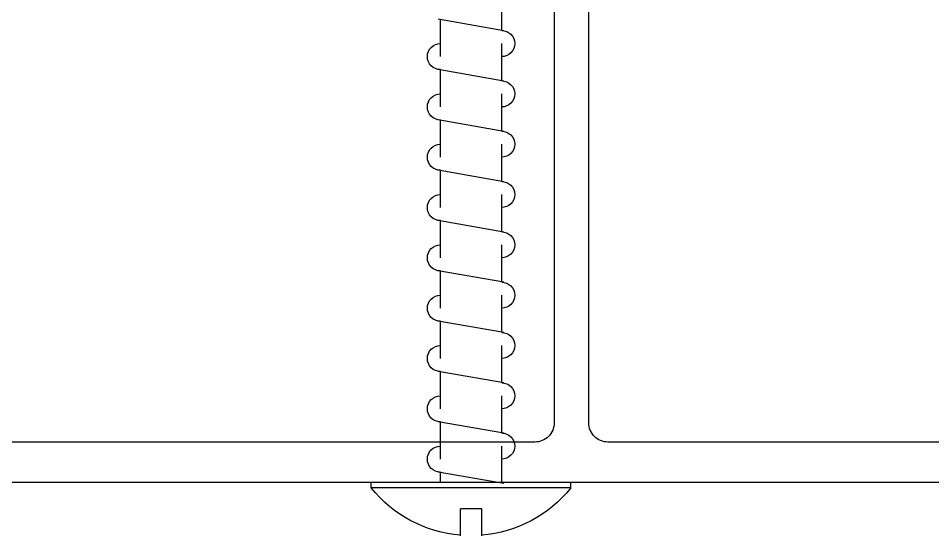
# Model space of a CAD drawing. Extents: x -26 to 91, y -47 to 75.
# Drawn here: x 13.896 to 15.374, y 65.746 to 66.582 of the extents above; entities that cross this region are included whole.
import ezdxf

# ---------------------------------------------------------------- set-up
doc = ezdxf.new("R2010")
doc.units = 0
doc.header["$MEASUREMENT"] = 0
doc.layers.get('0').update_dxf_attribs({"linetype": 'CONTINUOUS'})
doc.layers.add('FRAME', color=1, linetype='CONTINUOUS')

# ---------------------------------------------------------------- blocks, each defined once
blk = doc.blocks.new('3802 1 INCH SCREW ON STOP')
at = {"color": 7, "linetype": 'Continuous'}
for p, q in [((1.7028, 0.3967), (1.7028, 0.4566)), ((1.6991, 0.396), (1.8054, 0.4147)), ((1.8018, 0.3542), (1.8018, 0.4144)), ((1.7028, 0.3153), (1.7028, 0.3753)), ((1.6991, 0.3147), (1.8054, 0.3334)), ((1.8018, 0.2728), (1.8018, 0.3331)), ((1.7028, 0.234), (1.7028, 0.2939)), ((1.6991, 0.2333), (1.8054, 0.252)), ((1.8018, 0.1915), (1.8018, 0.2517)), ((1.7028, 0.1526), (1.7028, 0.2126)), ((1.6991, 0.152), (1.8054, 0.1707)), ((1.8018, 0.1101), (1.8018, 0.1704)), ((1.7028, 0.0713), (1.7028, 0.1312)), ((1.6991, 0.0706), (1.8054, 0.0894)), ((1.8018, 0.0288), (1.8018, 0.089)), ((1.7028, -0.0101), (1.7028, 0.0499)), ((1.6991, -0.0107), (1.8054, 0.008)), ((1.8018, -0.0526), (1.8018, 0.0077)), ((1.7028, -0.0914), (1.7028, -0.0315)), ((1.6991, -0.0921), (1.8054, -0.0733)), ((1.8018, -0.1339), (1.8018, -0.0737)), ((1.7028, -0.1728), (1.7028, -0.1128)), ((1.6991, -0.1734), (1.8054, -0.1547)), ((1.8018, -0.2153), (1.8018, -0.155)), ((1.7028, -0.2541), (1.7028, -0.1942)), ((1.6991, -0.2547), (1.8054, -0.236)), ((1.8018, -0.2966), (1.8018, -0.2363)), ((1.7028, -0.3354), (1.7028, -0.2755)), ((1.6991, -0.3361), (1.8054, -0.3174)), ((1.8018, -0.3343), (1.8018, -0.3177)), ((1.5909, -0.3429), (1.5909, -0.3343)), ((1.5909, -0.3343), (1.9137, -0.3343)), ((1.9137, -0.3429), (1.9137, -0.3343)), ((1.5909, -0.3429), (1.9137, -0.3429)), ((1.7351, -0.4204), (1.7351, -0.3771)), ((1.7351, -0.3771), (1.7695, -0.3771)), ((1.7695, -0.4204), (1.7695, -0.3771))]:
    blk.add_line(p, q, dxfattribs=at)
for points in [[(3.194, -0.334), (0.01, -0.334, -0.414214)], [(0.06, -0.269), (1.531, -0.269, 0.414214), (1.562, -0.238), (1.562, 0.633, -0.414214), (1.59, 0.661), (1.59, 0.661, -0.414214), (1.618, 0.633), (1.618, -0.238, 0.414214), (1.649, -0.269), (2.639, -0.269, 0.414214)]]:
    blk.add_lwpolyline(points, format="xyb")
for centre, radius, start, end in [((1.7028, 0.3753), 0.0211, 90, 270), ((1.8018, 0.3542), 0.0211, 270, 90), ((1.7028, 0.2939), 0.0211, 90, 270), ((1.8018, 0.2728), 0.0211, 270, 90), ((1.8018, 0.2728), 0.0211, 270, 90), ((1.7028, 0.2126), 0.0211, 90, 270), ((1.8018, 0.1915), 0.0211, 270, 90), ((1.8018, 0.1915), 0.0211, 270, 90), ((1.7028, 0.1312), 0.0211, 90, 270), ((1.8018, 0.1101), 0.0211, 270, 90), ((1.7028, 0.0499), 0.0211, 90, 270), ((1.8018, 0.0288), 0.0211, 270, 90), ((1.7028, -0.0315), 0.0211, 90, 270), ((1.8018, -0.0526), 0.0211, 270, 90), ((1.8018, -0.0526), 0.0211, 270, 90), ((1.7028, -0.1128), 0.0211, 90, 270), ((1.8018, -0.1339), 0.0211, 270, 90), ((1.7028, -0.1942), 0.0211, 90, 270), ((1.8018, -0.2153), 0.0211, 270, 90), ((1.8018, -0.2153), 0.0211, 270, 90), ((1.7028, -0.2755), 0.0211, 90, 270), ((1.8018, -0.2966), 0.0211, 270, 90), ((1.8018, -0.2966), 0.0211, 270, 90), ((1.7523, -0.2135), 0.2069, 218.718, 265.226), ((1.7523, -0.2135), 0.2069, 274.774, 321.282)]:
    blk.add_arc(centre, radius, start, end, dxfattribs=at)

msp = doc.modelspace()

# ---------------------------------------------------------------- block references
at = {"layer": 'FRAME', "xscale": -1}
msp.add_blockref('3802 1 INCH SCREW ON STOP', (16.3803, 66.1662), dxfattribs=at)

doc.saveas('drawing.dxf')
